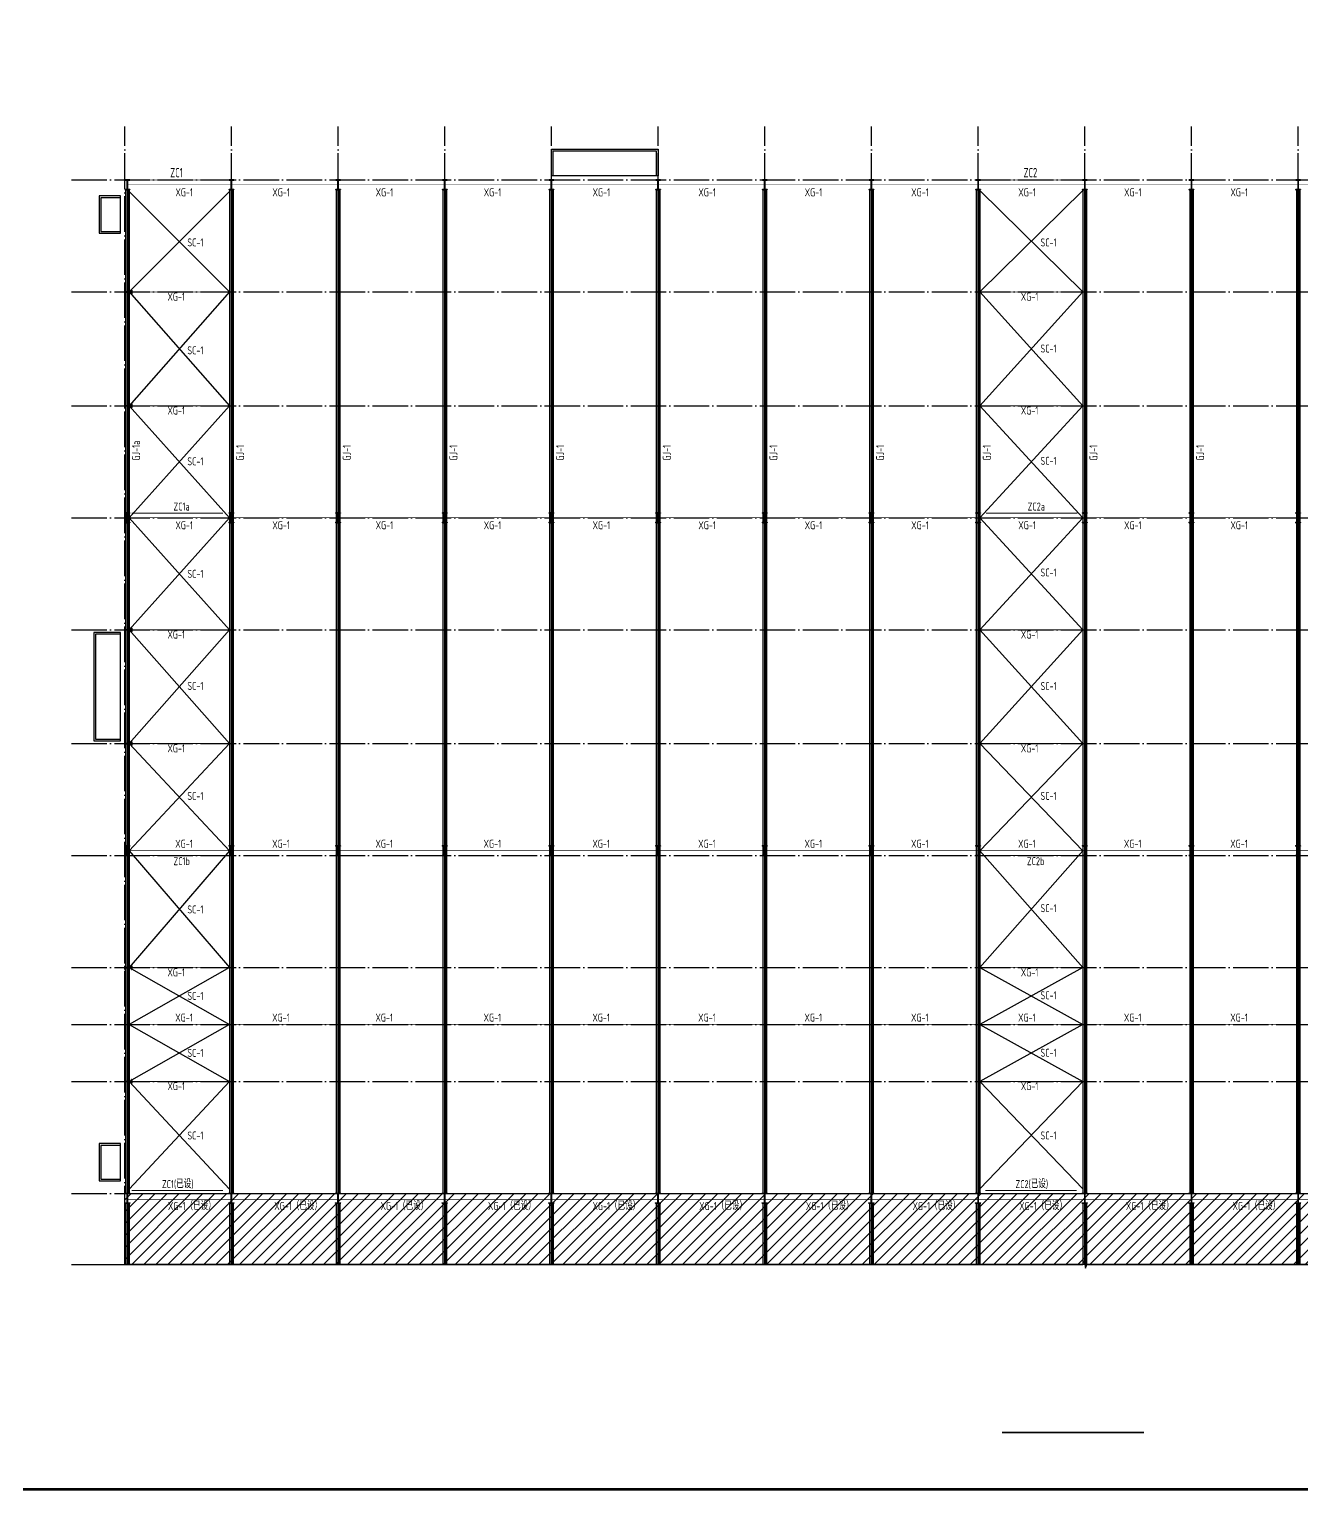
# Model space of a CAD drawing. Extents: x 2303022 to 2899168, y 17226141 to 18257813.
# Drawn here: x 2385944 to 2457521, y 17676718 to 17758917 of the extents above; entities that cross this region are included whole.
import ezdxf

# ---------------------------------------------------------------- set-up
doc = ezdxf.new("R2010")
doc.units = 0
doc.header["$LTSCALE"] = 1000
doc.header["$MEASUREMENT"] = 0
doc.linetypes.add('DOTE', pattern=[2.42, 2, -0.2, 0.02, -0.2])
for name, color, linetype in [('0 -  屋顶线', 150, 'Continuous'), ('3T_WOOD', 21, 'Continuous'), ('DIM_LEAD', 145, 'Continuous'), ('DIM_SYMB', 165, 'Continuous'), ('DOTE', 1, 'DOTE'), ('PUB_TEXT', 7, 'Continuous'), ('TK', 4, 'Continuous')]:
    doc.layers.add(name, color=color, linetype=linetype)
doc.layers.add('Pkpm_柱子', color=3, linetype='Continuous', lineweight=35)
doc.styles.add('TSSD_Dimension', font='Tssdeng.shx', dxfattribs={"width": 0.7, "bigfont": 'hztxt.shx'})

# ---------------------------------------------------------------- blocks, each defined once
blk = doc.blocks.new('3QW423213321321')
at = {"color": 35, "linetype": 'ByBlock', "ltscale": 3}
for p, q in [((2391365, 17749890), (2391365, 17693440)), ((2391445, 17749890), (2391445, 17693440)), ((2391485, 17749890), (2391485, 17693440)), ((2391565, 17749890), (2391565, 17693440)), ((2391365, 17692890), (2391365, 17689440)), ((2391445, 17692890), (2391445, 17689440)), ((2391485, 17692890), (2391485, 17689440)), ((2391565, 17692890), (2391565, 17689440))]:
    blk.add_line(p, q, dxfattribs=at)
blk = doc.blocks.new('2Q31A321321')
at = {"layer": 'PUB_TEXT', "style": 'TSSD_Dimension', "width": 0.7}
for p in [(2394167, 17749521), (2399619, 17749521), (2405429, 17749521), (2411509, 17749521), (2417632, 17749521), (2423581, 17749521), (2429563, 17749521), (2435554, 17749521), (2441576, 17749521), (2447526, 17749521), (2453509, 17749521), (2459541, 17749521), (2465602, 17749521), (2471353, 17749521), (2477682, 17749521), (2483700, 17749521), (2489256, 17749521), (2495671, 17749521)]:
    blk.add_text('XG-1', height=450, dxfattribs=at).set_placement(p)
blk = doc.blocks.new('GeYuanFrame_73468082', base_point=(20.09, 4.53))
at = {"layer": 'TK', "const_width": 1}
blk.add_lwpolyline([(45.09, 588.53), (1061.09, 588.53), (1061.09, 14.53), (45.09, 14.53)], close=True, dxfattribs=at)

msp = doc.modelspace()

# ---------------------------------------------------------------- hatches: boundary and pattern name
h = msp.add_hatch()
h.set_pattern_fill('ANSI31', color=250, scale=300, style=0)
h.set_pattern_definition([(45, (310522.7, -1193363.1), (-336.759605, 336.759605), [])])
h.paths.add_polyline_path([(2499314.6, 17693440.1), (2391314.6, 17693440.1), (2391314.6, 17689440.1), (2445201.1, 17689440.1), (2445277.6, 17689650.1), (2445351.6, 17689230.1), (2445426.1, 17689440.1), (2499314.6, 17689440.1)])
h.paths.add_polyline_path([(2444107.4, 17691018.1), (2444863.5, 17691018.1), (2444863.5, 17692265.6), (2444107.4, 17692265.6)], flags=24)
h.paths.add_polyline_path([(2442734.1, 17690994.4), (2444535.6, 17690994.4), (2444535.6, 17692315.9), (2442734.1, 17692315.9)], flags=24)
h.paths.add_polyline_path([(2441725.7, 17691018.1), (2443162.2, 17691018.1), (2443162.2, 17692265.6), (2441725.7, 17692265.6)], flags=24)
h.paths.add_polyline_path([(2440347.6, 17690978.2), (2442158.6, 17690978.2), (2442158.6, 17692328.2), (2440347.6, 17692328.2)], flags=24)
at = {"layer": 'Pkpm_柱子'}
for points in [[(2391594.6, 17749890.1), (2391594.6, 17749902.1), (2391469.6, 17749902.1), (2391469.6, 17750428.1), (2391594.6, 17750428.1), (2391594.6, 17750440.1), (2391334.6, 17750440.1), (2391334.6, 17750428.1), (2391459.6, 17750428.1), (2391459.6, 17749902.1), (2391334.6, 17749902.1), (2391334.6, 17749890.1)], [(2397444.6, 17749890.1), (2397444.6, 17749902.1), (2397319.6, 17749902.1), (2397319.6, 17750428.1), (2397444.6, 17750428.1), (2397444.6, 17750440.1), (2397184.6, 17750440.1), (2397184.6, 17750428.1), (2397309.6, 17750428.1), (2397309.6, 17749902.1), (2397184.6, 17749902.1), (2397184.6, 17749890.1)], [(2403444.6, 17749890.1), (2403444.6, 17749902.1), (2403319.6, 17749902.1), (2403319.6, 17750428.1), (2403444.6, 17750428.1), (2403444.6, 17750440.1), (2403184.6, 17750440.1), (2403184.6, 17750428.1), (2403309.6, 17750428.1), (2403309.6, 17749902.1), (2403184.6, 17749902.1), (2403184.6, 17749890.1)], [(2409444.6, 17749890.1), (2409444.6, 17749902.1), (2409319.6, 17749902.1), (2409319.6, 17750428.1), (2409444.6, 17750428.1), (2409444.6, 17750440.1), (2409184.6, 17750440.1), (2409184.6, 17750428.1), (2409309.6, 17750428.1), (2409309.6, 17749902.1), (2409184.6, 17749902.1), (2409184.6, 17749890.1)], [(2415444.6, 17749890.1), (2415444.6, 17749902.1), (2415319.6, 17749902.1), (2415319.6, 17750428.1), (2415444.6, 17750428.1), (2415444.6, 17750440.1), (2415184.6, 17750440.1), (2415184.6, 17750428.1), (2415309.6, 17750428.1), (2415309.6, 17749902.1), (2415184.6, 17749902.1), (2415184.6, 17749890.1)], [(2421444.6, 17749890.1), (2421444.6, 17749902.1), (2421319.6, 17749902.1), (2421319.6, 17750428.1), (2421444.6, 17750428.1), (2421444.6, 17750440.1), (2421184.6, 17750440.1), (2421184.6, 17750428.1), (2421309.6, 17750428.1), (2421309.6, 17749902.1), (2421184.6, 17749902.1), (2421184.6, 17749890.1)], [(2427444.6, 17749890.1), (2427444.6, 17749902.1), (2427319.6, 17749902.1), (2427319.6, 17750428.1), (2427444.6, 17750428.1), (2427444.6, 17750440.1), (2427184.6, 17750440.1), (2427184.6, 17750428.1), (2427309.6, 17750428.1), (2427309.6, 17749902.1), (2427184.6, 17749902.1), (2427184.6, 17749890.1)], [(2433444.6, 17749890.1), (2433444.6, 17749902.1), (2433319.6, 17749902.1), (2433319.6, 17750428.1), (2433444.6, 17750428.1), (2433444.6, 17750440.1), (2433184.6, 17750440.1), (2433184.6, 17750428.1), (2433309.6, 17750428.1), (2433309.6, 17749902.1), (2433184.6, 17749902.1), (2433184.6, 17749890.1)], [(2439444.6, 17749890.1), (2439444.6, 17749902.1), (2439319.6, 17749902.1), (2439319.6, 17750428.1), (2439444.6, 17750428.1), (2439444.6, 17750440.1), (2439184.6, 17750440.1), (2439184.6, 17750428.1), (2439309.6, 17750428.1), (2439309.6, 17749902.1), (2439184.6, 17749902.1), (2439184.6, 17749890.1)], [(2445444.6, 17749890.1), (2445444.6, 17749902.1), (2445319.6, 17749902.1), (2445319.6, 17750428.1), (2445444.6, 17750428.1), (2445444.6, 17750440.1), (2445184.6, 17750440.1), (2445184.6, 17750428.1), (2445309.6, 17750428.1), (2445309.6, 17749902.1), (2445184.6, 17749902.1), (2445184.6, 17749890.1)], [(2451444.6, 17749890.1), (2451444.6, 17749902.1), (2451319.6, 17749902.1), (2451319.6, 17750428.1), (2451444.6, 17750428.1), (2451444.6, 17750440.1), (2451184.6, 17750440.1), (2451184.6, 17750428.1), (2451309.6, 17750428.1), (2451309.6, 17749902.1), (2451184.6, 17749902.1), (2451184.6, 17749890.1)], [(2457444.6, 17749890.1), (2457444.6, 17749902.1), (2457319.6, 17749902.1), (2457319.6, 17750428.1), (2457444.6, 17750428.1), (2457444.6, 17750440.1), (2457184.6, 17750440.1), (2457184.6, 17750428.1), (2457309.6, 17750428.1), (2457309.6, 17749902.1), (2457184.6, 17749902.1), (2457184.6, 17749890.1)], [(2391314.6, 17744240.1), (2391326.6, 17744240.1), (2391326.6, 17744145.1), (2391702.6, 17744145.1), (2391702.6, 17744240.1), (2391714.6, 17744240.1), (2391714.6, 17744040.1), (2391702.6, 17744040.1), (2391702.6, 17744135.1), (2391326.6, 17744135.1), (2391326.6, 17744040.1), (2391314.6, 17744040.1)], [(2391314.6, 17737840.1), (2391326.6, 17737840.1), (2391326.6, 17737745.1), (2391702.6, 17737745.1), (2391702.6, 17737840.1), (2391714.6, 17737840.1), (2391714.6, 17737640.1), (2391702.6, 17737640.1), (2391702.6, 17737735.1), (2391326.6, 17737735.1), (2391326.6, 17737640.1), (2391314.6, 17737640.1)], [(2391594.6, 17731165.1), (2391594.6, 17731177.1), (2391469.6, 17731177.1), (2391469.6, 17731703.1), (2391594.6, 17731703.1), (2391594.6, 17731715.1), (2391334.6, 17731715.1), (2391334.6, 17731703.1), (2391459.6, 17731703.1), (2391459.6, 17731177.1), (2391334.6, 17731177.1), (2391334.6, 17731165.1)], [(2397444.6, 17731165.1), (2397444.6, 17731177.1), (2397319.6, 17731177.1), (2397319.6, 17731703.1), (2397444.6, 17731703.1), (2397444.6, 17731715.1), (2397184.6, 17731715.1), (2397184.6, 17731703.1), (2397309.6, 17731703.1), (2397309.6, 17731177.1), (2397184.6, 17731177.1), (2397184.6, 17731165.1)], [(2403444.6, 17731165.1), (2403444.6, 17731177.1), (2403319.6, 17731177.1), (2403319.6, 17731703.1), (2403444.6, 17731703.1), (2403444.6, 17731715.1), (2403184.6, 17731715.1), (2403184.6, 17731703.1), (2403309.6, 17731703.1), (2403309.6, 17731177.1), (2403184.6, 17731177.1), (2403184.6, 17731165.1)], [(2409444.6, 17731165.1), (2409444.6, 17731177.1), (2409319.6, 17731177.1), (2409319.6, 17731703.1), (2409444.6, 17731703.1), (2409444.6, 17731715.1), (2409184.6, 17731715.1), (2409184.6, 17731703.1), (2409309.6, 17731703.1), (2409309.6, 17731177.1), (2409184.6, 17731177.1), (2409184.6, 17731165.1)], [(2415444.6, 17731165.1), (2415444.6, 17731177.1), (2415319.6, 17731177.1), (2415319.6, 17731703.1), (2415444.6, 17731703.1), (2415444.6, 17731715.1), (2415184.6, 17731715.1), (2415184.6, 17731703.1), (2415309.6, 17731703.1), (2415309.6, 17731177.1), (2415184.6, 17731177.1), (2415184.6, 17731165.1)], [(2421444.6, 17731165.1), (2421444.6, 17731177.1), (2421319.6, 17731177.1), (2421319.6, 17731703.1), (2421444.6, 17731703.1), (2421444.6, 17731715.1), (2421184.6, 17731715.1), (2421184.6, 17731703.1), (2421309.6, 17731703.1), (2421309.6, 17731177.1), (2421184.6, 17731177.1), (2421184.6, 17731165.1)], [(2427444.6, 17731165.1), (2427444.6, 17731177.1), (2427319.6, 17731177.1), (2427319.6, 17731703.1), (2427444.6, 17731703.1), (2427444.6, 17731715.1), (2427184.6, 17731715.1), (2427184.6, 17731703.1), (2427309.6, 17731703.1), (2427309.6, 17731177.1), (2427184.6, 17731177.1), (2427184.6, 17731165.1)], [(2433444.6, 17731165.1), (2433444.6, 17731177.1), (2433319.6, 17731177.1), (2433319.6, 17731703.1), (2433444.6, 17731703.1), (2433444.6, 17731715.1), (2433184.6, 17731715.1), (2433184.6, 17731703.1), (2433309.6, 17731703.1), (2433309.6, 17731177.1), (2433184.6, 17731177.1), (2433184.6, 17731165.1)], [(2439444.6, 17731165.1), (2439444.6, 17731177.1), (2439319.6, 17731177.1), (2439319.6, 17731703.1), (2439444.6, 17731703.1), (2439444.6, 17731715.1), (2439184.6, 17731715.1), (2439184.6, 17731703.1), (2439309.6, 17731703.1), (2439309.6, 17731177.1), (2439184.6, 17731177.1), (2439184.6, 17731165.1)], [(2445444.6, 17731165.1), (2445444.6, 17731177.1), (2445319.6, 17731177.1), (2445319.6, 17731703.1), (2445444.6, 17731703.1), (2445444.6, 17731715.1), (2445184.6, 17731715.1), (2445184.6, 17731703.1), (2445309.6, 17731703.1), (2445309.6, 17731177.1), (2445184.6, 17731177.1), (2445184.6, 17731165.1)], [(2451444.6, 17731165.1), (2451444.6, 17731177.1), (2451319.6, 17731177.1), (2451319.6, 17731703.1), (2451444.6, 17731703.1), (2451444.6, 17731715.1), (2451184.6, 17731715.1), (2451184.6, 17731703.1), (2451309.6, 17731703.1), (2451309.6, 17731177.1), (2451184.6, 17731177.1), (2451184.6, 17731165.1)], [(2457444.6, 17731165.1), (2457444.6, 17731177.1), (2457319.6, 17731177.1), (2457319.6, 17731703.1), (2457444.6, 17731703.1), (2457444.6, 17731715.1), (2457184.6, 17731715.1), (2457184.6, 17731703.1), (2457309.6, 17731703.1), (2457309.6, 17731177.1), (2457184.6, 17731177.1), (2457184.6, 17731165.1)], [(2391314.6, 17725240.1), (2391326.6, 17725240.1), (2391326.6, 17725145.1), (2391702.6, 17725145.1), (2391702.6, 17725240.1), (2391714.6, 17725240.1), (2391714.6, 17725040.1), (2391702.6, 17725040.1), (2391702.6, 17725135.1), (2391326.6, 17725135.1), (2391326.6, 17725040.1), (2391314.6, 17725040.1)], [(2391314.6, 17718840.1), (2391326.6, 17718840.1), (2391326.6, 17718745.1), (2391702.6, 17718745.1), (2391702.6, 17718840.1), (2391714.6, 17718840.1), (2391714.6, 17718640.1), (2391702.6, 17718640.1), (2391702.6, 17718735.1), (2391326.6, 17718735.1), (2391326.6, 17718640.1), (2391314.6, 17718640.1)], [(2391594.6, 17712440.1), (2391594.6, 17712452.1), (2391469.6, 17712452.1), (2391469.6, 17712978.1), (2391594.6, 17712978.1), (2391594.6, 17712990.1), (2391334.6, 17712990.1), (2391334.6, 17712978.1), (2391459.6, 17712978.1), (2391459.6, 17712452.1), (2391334.6, 17712452.1), (2391334.6, 17712440.1)], [(2397444.6, 17712440.1), (2397444.6, 17712452.1), (2397319.6, 17712452.1), (2397319.6, 17712978.1), (2397444.6, 17712978.1), (2397444.6, 17712990.1), (2397184.6, 17712990.1), (2397184.6, 17712978.1), (2397309.6, 17712978.1), (2397309.6, 17712452.1), (2397184.6, 17712452.1), (2397184.6, 17712440.1)], [(2403444.6, 17712440.1), (2403444.6, 17712452.1), (2403319.6, 17712452.1), (2403319.6, 17712978.1), (2403444.6, 17712978.1), (2403444.6, 17712990.1), (2403184.6, 17712990.1), (2403184.6, 17712978.1), (2403309.6, 17712978.1), (2403309.6, 17712452.1), (2403184.6, 17712452.1), (2403184.6, 17712440.1)], [(2409444.6, 17712440.1), (2409444.6, 17712452.1), (2409319.6, 17712452.1), (2409319.6, 17712978.1), (2409444.6, 17712978.1), (2409444.6, 17712990.1), (2409184.6, 17712990.1), (2409184.6, 17712978.1), (2409309.6, 17712978.1), (2409309.6, 17712452.1), (2409184.6, 17712452.1), (2409184.6, 17712440.1)], [(2415444.6, 17712440.1), (2415444.6, 17712452.1), (2415319.6, 17712452.1), (2415319.6, 17712978.1), (2415444.6, 17712978.1), (2415444.6, 17712990.1), (2415184.6, 17712990.1), (2415184.6, 17712978.1), (2415309.6, 17712978.1), (2415309.6, 17712452.1), (2415184.6, 17712452.1), (2415184.6, 17712440.1)], [(2421444.6, 17712440.1), (2421444.6, 17712452.1), (2421319.6, 17712452.1), (2421319.6, 17712978.1), (2421444.6, 17712978.1), (2421444.6, 17712990.1), (2421184.6, 17712990.1), (2421184.6, 17712978.1), (2421309.6, 17712978.1), (2421309.6, 17712452.1), (2421184.6, 17712452.1), (2421184.6, 17712440.1)], [(2427444.6, 17712440.1), (2427444.6, 17712452.1), (2427319.6, 17712452.1), (2427319.6, 17712978.1), (2427444.6, 17712978.1), (2427444.6, 17712990.1), (2427184.6, 17712990.1), (2427184.6, 17712978.1), (2427309.6, 17712978.1), (2427309.6, 17712452.1), (2427184.6, 17712452.1), (2427184.6, 17712440.1)], [(2433444.6, 17712440.1), (2433444.6, 17712452.1), (2433319.6, 17712452.1), (2433319.6, 17712978.1), (2433444.6, 17712978.1), (2433444.6, 17712990.1), (2433184.6, 17712990.1), (2433184.6, 17712978.1), (2433309.6, 17712978.1), (2433309.6, 17712452.1), (2433184.6, 17712452.1), (2433184.6, 17712440.1)], [(2439444.6, 17712440.1), (2439444.6, 17712452.1), (2439319.6, 17712452.1), (2439319.6, 17712978.1), (2439444.6, 17712978.1), (2439444.6, 17712990.1), (2439184.6, 17712990.1), (2439184.6, 17712978.1), (2439309.6, 17712978.1), (2439309.6, 17712452.1), (2439184.6, 17712452.1), (2439184.6, 17712440.1)], [(2445444.6, 17712440.1), (2445444.6, 17712452.1), (2445319.6, 17712452.1), (2445319.6, 17712978.1), (2445444.6, 17712978.1), (2445444.6, 17712990.1), (2445184.6, 17712990.1), (2445184.6, 17712978.1), (2445309.6, 17712978.1), (2445309.6, 17712452.1), (2445184.6, 17712452.1), (2445184.6, 17712440.1)], [(2451444.6, 17712440.1), (2451444.6, 17712452.1), (2451319.6, 17712452.1), (2451319.6, 17712978.1), (2451444.6, 17712978.1), (2451444.6, 17712990.1), (2451184.6, 17712990.1), (2451184.6, 17712978.1), (2451309.6, 17712978.1), (2451309.6, 17712452.1), (2451184.6, 17712452.1), (2451184.6, 17712440.1)], [(2457444.6, 17712440.1), (2457444.6, 17712452.1), (2457319.6, 17712452.1), (2457319.6, 17712978.1), (2457444.6, 17712978.1), (2457444.6, 17712990.1), (2457184.6, 17712990.1), (2457184.6, 17712978.1), (2457309.6, 17712978.1), (2457309.6, 17712452.1), (2457184.6, 17712452.1), (2457184.6, 17712440.1)], [(2391314.6, 17706240.1), (2391326.6, 17706240.1), (2391326.6, 17706145.1), (2391702.6, 17706145.1), (2391702.6, 17706240.1), (2391714.6, 17706240.1), (2391714.6, 17706040.1), (2391702.6, 17706040.1), (2391702.6, 17706135.1), (2391326.6, 17706135.1), (2391326.6, 17706040.1), (2391314.6, 17706040.1)], [(2391314.6, 17699840.1), (2391326.6, 17699840.1), (2391326.6, 17699745.1), (2391702.6, 17699745.1), (2391702.6, 17699840.1), (2391714.6, 17699840.1), (2391714.6, 17699640.1), (2391702.6, 17699640.1), (2391702.6, 17699735.1), (2391326.6, 17699735.1), (2391326.6, 17699640.1), (2391314.6, 17699640.1)], [(2391614.6, 17692890.1), (2391614.6, 17692902.1), (2391469.6, 17692902.1), (2391469.6, 17693428.1), (2391614.6, 17693428.1), (2391614.6, 17693440.1), (2391314.6, 17693440.1), (2391314.6, 17693428.1), (2391459.6, 17693428.1), (2391459.6, 17692902.1), (2391314.6, 17692902.1), (2391314.6, 17692890.1)], [(2397464.6, 17692890.1), (2397464.6, 17692902.1), (2397319.6, 17692902.1), (2397319.6, 17693428.1), (2397464.6, 17693428.1), (2397464.6, 17693440.1), (2397164.6, 17693440.1), (2397164.6, 17693428.1), (2397309.6, 17693428.1), (2397309.6, 17692902.1), (2397164.6, 17692902.1), (2397164.6, 17692890.1)], [(2403464.6, 17692890.1), (2403464.6, 17692902.1), (2403319.6, 17692902.1), (2403319.6, 17693428.1), (2403464.6, 17693428.1), (2403464.6, 17693440.1), (2403164.6, 17693440.1), (2403164.6, 17693428.1), (2403309.6, 17693428.1), (2403309.6, 17692902.1), (2403164.6, 17692902.1), (2403164.6, 17692890.1)], [(2409464.6, 17692890.1), (2409464.6, 17692902.1), (2409319.6, 17692902.1), (2409319.6, 17693428.1), (2409464.6, 17693428.1), (2409464.6, 17693440.1), (2409164.6, 17693440.1), (2409164.6, 17693428.1), (2409309.6, 17693428.1), (2409309.6, 17692902.1), (2409164.6, 17692902.1), (2409164.6, 17692890.1)], [(2415464.6, 17692890.1), (2415464.6, 17692902.1), (2415319.6, 17692902.1), (2415319.6, 17693428.1), (2415464.6, 17693428.1), (2415464.6, 17693440.1), (2415164.6, 17693440.1), (2415164.6, 17693428.1), (2415309.6, 17693428.1), (2415309.6, 17692902.1), (2415164.6, 17692902.1), (2415164.6, 17692890.1)], [(2421464.6, 17692890.1), (2421464.6, 17692902.1), (2421319.6, 17692902.1), (2421319.6, 17693428.1), (2421464.6, 17693428.1), (2421464.6, 17693440.1), (2421164.6, 17693440.1), (2421164.6, 17693428.1), (2421309.6, 17693428.1), (2421309.6, 17692902.1), (2421164.6, 17692902.1), (2421164.6, 17692890.1)], [(2427464.6, 17692890.1), (2427464.6, 17692902.1), (2427319.6, 17692902.1), (2427319.6, 17693428.1), (2427464.6, 17693428.1), (2427464.6, 17693440.1), (2427164.6, 17693440.1), (2427164.6, 17693428.1), (2427309.6, 17693428.1), (2427309.6, 17692902.1), (2427164.6, 17692902.1), (2427164.6, 17692890.1)], [(2433464.6, 17692890.1), (2433464.6, 17692902.1), (2433319.6, 17692902.1), (2433319.6, 17693428.1), (2433464.6, 17693428.1), (2433464.6, 17693440.1), (2433164.6, 17693440.1), (2433164.6, 17693428.1), (2433309.6, 17693428.1), (2433309.6, 17692902.1), (2433164.6, 17692902.1), (2433164.6, 17692890.1)], [(2439464.6, 17692890.1), (2439464.6, 17692902.1), (2439319.6, 17692902.1), (2439319.6, 17693428.1), (2439464.6, 17693428.1), (2439464.6, 17693440.1), (2439164.6, 17693440.1), (2439164.6, 17693428.1), (2439309.6, 17693428.1), (2439309.6, 17692902.1), (2439164.6, 17692902.1), (2439164.6, 17692890.1)], [(2445464.6, 17692890.1), (2445464.6, 17692902.1), (2445319.6, 17692902.1), (2445319.6, 17693428.1), (2445464.6, 17693428.1), (2445464.6, 17693440.1), (2445164.6, 17693440.1), (2445164.6, 17693428.1), (2445309.6, 17693428.1), (2445309.6, 17692902.1), (2445164.6, 17692902.1), (2445164.6, 17692890.1)], [(2451464.6, 17692890.1), (2451464.6, 17692902.1), (2451319.6, 17692902.1), (2451319.6, 17693428.1), (2451464.6, 17693428.1), (2451464.6, 17693440.1), (2451164.6, 17693440.1), (2451164.6, 17693428.1), (2451309.6, 17693428.1), (2451309.6, 17692902.1), (2451164.6, 17692902.1), (2451164.6, 17692890.1)], [(2457464.6, 17692890.1), (2457464.6, 17692902.1), (2457319.6, 17692902.1), (2457319.6, 17693428.1), (2457464.6, 17693428.1), (2457464.6, 17693440.1), (2457164.6, 17693440.1), (2457164.6, 17693428.1), (2457309.6, 17693428.1), (2457309.6, 17692902.1), (2457164.6, 17692902.1), (2457164.6, 17692890.1)]]:
    msp.add_hatch(color=256, dxfattribs=at).paths.add_polyline_path(points)

# ---------------------------------------------------------------- linework, layer by layer
at = {"color": 4}
for points, const_width in [([(2391469.6, 17750165.1), (2499159.6, 17750165.1)], 35), ([(2397214.6, 17744140.1), (2391564.6, 17744140.1)], 50), ([(2445214.6, 17744140.1), (2439414.6, 17744140.1)], 50), ([(2397214.6, 17737740.1), (2391564.6, 17737740.1)], 50), ([(2445214.6, 17737740.1), (2439414.6, 17737740.1)], 50), ([(2391469.6, 17731440.1), (2499159.6, 17731440.1)], 35), ([(2397214.6, 17725140.1), (2391564.6, 17725140.1)], 50), ([(2445214.6, 17725140.1), (2439414.6, 17725140.1)], 50), ([(2397214.6, 17718740.1), (2391564.6, 17718740.1)], 50), ([(2445214.6, 17718740.1), (2439414.6, 17718740.1)], 50), ([(2391459.6, 17712715.1), (2499149.6, 17712715.1)], 35), ([(2397214.6, 17706140.1), (2391564.6, 17706140.1)], 50), ([(2445214.6, 17706140.1), (2439414.6, 17706140.1)], 50), ([(2391459.6, 17702940.1), (2499149.6, 17702940.1)], 35), ([(2397214.6, 17699740.1), (2391564.6, 17699740.1)], 50), ([(2445214.6, 17699740.1), (2439414.6, 17699740.1)], 50), ([(2391459.6, 17693095.2), (2499149.6, 17693095.2)], 35)]:
    msp.add_lwpolyline(points, dxfattribs=dict(at, const_width=const_width))
at = {"layer": '0 -  屋顶线'}
for points in [[(2415314.6, 17752180.1), (2421314.6, 17752180.1), (2421314.6, 17750680.1), (2415314.6, 17750680.1)], [(2415414.6, 17752080.1), (2421214.6, 17752080.1), (2421214.6, 17750680.1), (2415414.6, 17750680.1)], [(2389874.6, 17749540.1), (2389874.6, 17747440.1), (2391074.6, 17747440.1), (2391074.6, 17749540.1)], [(2389974.6, 17749440.1), (2389974.6, 17747540.1), (2391074.6, 17747540.1), (2391074.6, 17749440.1)], [(2389574.6, 17724990.1), (2389574.6, 17718890.1), (2391074.6, 17718890.1), (2391074.6, 17724990.1)], [(2389674.6, 17724890.1), (2389674.6, 17718990.1), (2391074.6, 17718990.1), (2391074.6, 17724890.1)], [(2389874.6, 17696240.1), (2389874.6, 17694140.1), (2391074.6, 17694140.1), (2391074.6, 17696240.1)], [(2389974.6, 17696140.1), (2389974.6, 17694240.1), (2391074.6, 17694240.1), (2391074.6, 17696140.1)]]:
    msp.add_lwpolyline(points, close=True, dxfattribs=at)
at = {"layer": '3T_WOOD', "color": 6}
for points in [[(2391564.6, 17749784.3), (2397214.6, 17744140.1), (2391564.6, 17737735.1), (2397214.6, 17731440.1), (2391564.6, 17725135.1), (2397214.6, 17718740.1), (2391564.6, 17712715.1), (2397214.6, 17706140.1), (2391564.6, 17702940.1), (2397214.6, 17699740.1), (2391564.6, 17693671.5)], [(2397214.6, 17749784.3), (2391564.6, 17744140.1), (2397214.6, 17737735.1), (2391564.6, 17731440.1), (2397214.6, 17725135.1), (2391564.6, 17718740.1), (2397214.6, 17712715.1), (2391564.6, 17706140.1), (2397214.6, 17702940.1), (2391564.6, 17699740.1), (2397214.6, 17693671.5)], [(2439414.6, 17749838.4), (2445214.6, 17744140.1), (2439414.6, 17737740.1), (2445214.6, 17731440.1), (2439414.6, 17725140.1), (2445214.6, 17718740.1), (2439414.6, 17712715.1), (2445214.6, 17706140.1), (2439414.6, 17702940.1), (2445214.6, 17699740.1), (2439414.6, 17693698.4)], [(2445214.6, 17749838.4), (2439414.6, 17744140.1), (2445214.6, 17737740.1), (2439414.6, 17731440.1), (2445214.6, 17725140.1), (2439414.6, 17718740.1), (2445214.6, 17712715.1), (2439414.6, 17706140.1), (2445214.6, 17702940.1), (2439414.6, 17699740.1), (2445214.6, 17693698.4)]]:
    msp.add_lwpolyline(points, dxfattribs=at)
at = {"layer": 'DIM_LEAD', "color": 3, "const_width": 50}
for points in [[(2396851.5, 17750440.1), (2391707.7, 17750440.1)], [(2444851.5, 17750440.1), (2439707.7, 17750440.1)], [(2396851.5, 17731697.5), (2391707.7, 17731697.5)], [(2444895.7, 17731697.5), (2439752, 17731697.5)], [(2396851.5, 17712440.1), (2391707.7, 17712440.1)], [(2444855.9, 17712440.1), (2439712.1, 17712440.1)], [(2396851.5, 17693609.3), (2391707.7, 17693609.3)], [(2444860.3, 17693609.3), (2439716.5, 17693609.3)]]:
    msp.add_lwpolyline(points, dxfattribs=at)
at = {"layer": 'DIM_SYMB', "color": 150}
msp.add_lwpolyline([(2391314.6, 17693434.1), (2499554.6, 17693434.1), (2499554.6, 17689440.1), (2391314.6, 17689440.1)], close=True, dxfattribs=at)
msp.add_lwpolyline([(2388314.6, 17689440.1), (2445201.1, 17689440.1), (2445277.6, 17689650.1), (2445351.6, 17689230.1), (2445426.1, 17689440.1), (2502314.6, 17689440.1)], dxfattribs=at)
at = {"layer": 'DIM_SYMB', "const_width": 105}
msp.add_lwpolyline([(2440650.1, 17679992.8), (2448648.7, 17679992.8)], dxfattribs=at)
at = {"layer": 'DOTE'}
for p, q in [((2391314.6, 17689440.1), (2391314.6, 17753440.1)), ((2397314.6, 17689440.1), (2397314.6, 17753440.1)), ((2403314.6, 17689440.1), (2403314.6, 17753440.1)), ((2409314.6, 17689440.1), (2409314.6, 17753440.1)), ((2415314.6, 17689440.1), (2415314.6, 17753440.1)), ((2421314.6, 17689440.1), (2421314.6, 17753440.1)), ((2427314.6, 17689440.1), (2427314.6, 17753440.1)), ((2433314.6, 17689440.1), (2433314.6, 17753440.1)), ((2439314.6, 17689440.1), (2439314.6, 17753440.1)), ((2445314.6, 17689440.1), (2445314.6, 17753440.1)), ((2451314.6, 17689440.1), (2451314.6, 17753440.1)), ((2457314.6, 17689440.1), (2457314.6, 17753440.1)), ((2388314.6, 17750440.1), (2502314.6, 17750440.1)), ((2388314.6, 17744140.1), (2502314.6, 17744140.1)), ((2388314.6, 17737740.1), (2502314.6, 17737740.1)), ((2388314.6, 17731440.1), (2502314.6, 17731440.1)), ((2388314.6, 17725140.1), (2502314.6, 17725140.1)), ((2388314.6, 17718740.1), (2502314.6, 17718740.1)), ((2388314.6, 17712440.1), (2502314.6, 17712440.1)), ((2388314.6, 17706140.1), (2502314.6, 17706140.1)), ((2388314.6, 17702940.1), (2502314.6, 17702940.1)), ((2388314.6, 17699740.1), (2502314.6, 17699740.1)), ((2388314.6, 17693440.1), (2502314.6, 17693440.1))]:
    msp.add_line(p, q, dxfattribs=at)
at = {"layer": 'Pkpm_柱子'}
for points in [[(2391594.6, 17749890.1), (2391594.6, 17749902.1), (2391469.6, 17749902.1), (2391469.6, 17750428.1), (2391594.6, 17750428.1), (2391594.6, 17750440.1), (2391334.6, 17750440.1), (2391334.6, 17750428.1), (2391459.6, 17750428.1), (2391459.6, 17749902.1), (2391334.6, 17749902.1), (2391334.6, 17749890.1)], [(2397444.6, 17749890.1), (2397444.6, 17749902.1), (2397319.6, 17749902.1), (2397319.6, 17750428.1), (2397444.6, 17750428.1), (2397444.6, 17750440.1), (2397184.6, 17750440.1), (2397184.6, 17750428.1), (2397309.6, 17750428.1), (2397309.6, 17749902.1), (2397184.6, 17749902.1), (2397184.6, 17749890.1)], [(2403444.6, 17749890.1), (2403444.6, 17749902.1), (2403319.6, 17749902.1), (2403319.6, 17750428.1), (2403444.6, 17750428.1), (2403444.6, 17750440.1), (2403184.6, 17750440.1), (2403184.6, 17750428.1), (2403309.6, 17750428.1), (2403309.6, 17749902.1), (2403184.6, 17749902.1), (2403184.6, 17749890.1)], [(2409444.6, 17749890.1), (2409444.6, 17749902.1), (2409319.6, 17749902.1), (2409319.6, 17750428.1), (2409444.6, 17750428.1), (2409444.6, 17750440.1), (2409184.6, 17750440.1), (2409184.6, 17750428.1), (2409309.6, 17750428.1), (2409309.6, 17749902.1), (2409184.6, 17749902.1), (2409184.6, 17749890.1)], [(2415444.6, 17749890.1), (2415444.6, 17749902.1), (2415319.6, 17749902.1), (2415319.6, 17750428.1), (2415444.6, 17750428.1), (2415444.6, 17750440.1), (2415184.6, 17750440.1), (2415184.6, 17750428.1), (2415309.6, 17750428.1), (2415309.6, 17749902.1), (2415184.6, 17749902.1), (2415184.6, 17749890.1)], [(2421444.6, 17749890.1), (2421444.6, 17749902.1), (2421319.6, 17749902.1), (2421319.6, 17750428.1), (2421444.6, 17750428.1), (2421444.6, 17750440.1), (2421184.6, 17750440.1), (2421184.6, 17750428.1), (2421309.6, 17750428.1), (2421309.6, 17749902.1), (2421184.6, 17749902.1), (2421184.6, 17749890.1)], [(2427444.6, 17749890.1), (2427444.6, 17749902.1), (2427319.6, 17749902.1), (2427319.6, 17750428.1), (2427444.6, 17750428.1), (2427444.6, 17750440.1), (2427184.6, 17750440.1), (2427184.6, 17750428.1), (2427309.6, 17750428.1), (2427309.6, 17749902.1), (2427184.6, 17749902.1), (2427184.6, 17749890.1)], [(2433444.6, 17749890.1), (2433444.6, 17749902.1), (2433319.6, 17749902.1), (2433319.6, 17750428.1), (2433444.6, 17750428.1), (2433444.6, 17750440.1), (2433184.6, 17750440.1), (2433184.6, 17750428.1), (2433309.6, 17750428.1), (2433309.6, 17749902.1), (2433184.6, 17749902.1), (2433184.6, 17749890.1)], [(2439444.6, 17749890.1), (2439444.6, 17749902.1), (2439319.6, 17749902.1), (2439319.6, 17750428.1), (2439444.6, 17750428.1), (2439444.6, 17750440.1), (2439184.6, 17750440.1), (2439184.6, 17750428.1), (2439309.6, 17750428.1), (2439309.6, 17749902.1), (2439184.6, 17749902.1), (2439184.6, 17749890.1)], [(2445444.6, 17749890.1), (2445444.6, 17749902.1), (2445319.6, 17749902.1), (2445319.6, 17750428.1), (2445444.6, 17750428.1), (2445444.6, 17750440.1), (2445184.6, 17750440.1), (2445184.6, 17750428.1), (2445309.6, 17750428.1), (2445309.6, 17749902.1), (2445184.6, 17749902.1), (2445184.6, 17749890.1)], [(2451444.6, 17749890.1), (2451444.6, 17749902.1), (2451319.6, 17749902.1), (2451319.6, 17750428.1), (2451444.6, 17750428.1), (2451444.6, 17750440.1), (2451184.6, 17750440.1), (2451184.6, 17750428.1), (2451309.6, 17750428.1), (2451309.6, 17749902.1), (2451184.6, 17749902.1), (2451184.6, 17749890.1)], [(2457444.6, 17749890.1), (2457444.6, 17749902.1), (2457319.6, 17749902.1), (2457319.6, 17750428.1), (2457444.6, 17750428.1), (2457444.6, 17750440.1), (2457184.6, 17750440.1), (2457184.6, 17750428.1), (2457309.6, 17750428.1), (2457309.6, 17749902.1), (2457184.6, 17749902.1), (2457184.6, 17749890.1)], [(2391314.6, 17744240.1), (2391326.6, 17744240.1), (2391326.6, 17744145.1), (2391702.6, 17744145.1), (2391702.6, 17744240.1), (2391714.6, 17744240.1), (2391714.6, 17744040.1), (2391702.6, 17744040.1), (2391702.6, 17744135.1), (2391326.6, 17744135.1), (2391326.6, 17744040.1), (2391314.6, 17744040.1)], [(2391314.6, 17737840.1), (2391326.6, 17737840.1), (2391326.6, 17737745.1), (2391702.6, 17737745.1), (2391702.6, 17737840.1), (2391714.6, 17737840.1), (2391714.6, 17737640.1), (2391702.6, 17737640.1), (2391702.6, 17737735.1), (2391326.6, 17737735.1), (2391326.6, 17737640.1), (2391314.6, 17737640.1)], [(2391594.6, 17731165.1), (2391594.6, 17731177.1), (2391469.6, 17731177.1), (2391469.6, 17731703.1), (2391594.6, 17731703.1), (2391594.6, 17731715.1), (2391334.6, 17731715.1), (2391334.6, 17731703.1), (2391459.6, 17731703.1), (2391459.6, 17731177.1), (2391334.6, 17731177.1), (2391334.6, 17731165.1)], [(2397444.6, 17731165.1), (2397444.6, 17731177.1), (2397319.6, 17731177.1), (2397319.6, 17731703.1), (2397444.6, 17731703.1), (2397444.6, 17731715.1), (2397184.6, 17731715.1), (2397184.6, 17731703.1), (2397309.6, 17731703.1), (2397309.6, 17731177.1), (2397184.6, 17731177.1), (2397184.6, 17731165.1)], [(2403444.6, 17731165.1), (2403444.6, 17731177.1), (2403319.6, 17731177.1), (2403319.6, 17731703.1), (2403444.6, 17731703.1), (2403444.6, 17731715.1), (2403184.6, 17731715.1), (2403184.6, 17731703.1), (2403309.6, 17731703.1), (2403309.6, 17731177.1), (2403184.6, 17731177.1), (2403184.6, 17731165.1)], [(2409444.6, 17731165.1), (2409444.6, 17731177.1), (2409319.6, 17731177.1), (2409319.6, 17731703.1), (2409444.6, 17731703.1), (2409444.6, 17731715.1), (2409184.6, 17731715.1), (2409184.6, 17731703.1), (2409309.6, 17731703.1), (2409309.6, 17731177.1), (2409184.6, 17731177.1), (2409184.6, 17731165.1)], [(2415444.6, 17731165.1), (2415444.6, 17731177.1), (2415319.6, 17731177.1), (2415319.6, 17731703.1), (2415444.6, 17731703.1), (2415444.6, 17731715.1), (2415184.6, 17731715.1), (2415184.6, 17731703.1), (2415309.6, 17731703.1), (2415309.6, 17731177.1), (2415184.6, 17731177.1), (2415184.6, 17731165.1)], [(2421444.6, 17731165.1), (2421444.6, 17731177.1), (2421319.6, 17731177.1), (2421319.6, 17731703.1), (2421444.6, 17731703.1), (2421444.6, 17731715.1), (2421184.6, 17731715.1), (2421184.6, 17731703.1), (2421309.6, 17731703.1), (2421309.6, 17731177.1), (2421184.6, 17731177.1), (2421184.6, 17731165.1)], [(2427444.6, 17731165.1), (2427444.6, 17731177.1), (2427319.6, 17731177.1), (2427319.6, 17731703.1), (2427444.6, 17731703.1), (2427444.6, 17731715.1), (2427184.6, 17731715.1), (2427184.6, 17731703.1), (2427309.6, 17731703.1), (2427309.6, 17731177.1), (2427184.6, 17731177.1), (2427184.6, 17731165.1)], [(2433444.6, 17731165.1), (2433444.6, 17731177.1), (2433319.6, 17731177.1), (2433319.6, 17731703.1), (2433444.6, 17731703.1), (2433444.6, 17731715.1), (2433184.6, 17731715.1), (2433184.6, 17731703.1), (2433309.6, 17731703.1), (2433309.6, 17731177.1), (2433184.6, 17731177.1), (2433184.6, 17731165.1)], [(2439444.6, 17731165.1), (2439444.6, 17731177.1), (2439319.6, 17731177.1), (2439319.6, 17731703.1), (2439444.6, 17731703.1), (2439444.6, 17731715.1), (2439184.6, 17731715.1), (2439184.6, 17731703.1), (2439309.6, 17731703.1), (2439309.6, 17731177.1), (2439184.6, 17731177.1), (2439184.6, 17731165.1)], [(2445444.6, 17731165.1), (2445444.6, 17731177.1), (2445319.6, 17731177.1), (2445319.6, 17731703.1), (2445444.6, 17731703.1), (2445444.6, 17731715.1), (2445184.6, 17731715.1), (2445184.6, 17731703.1), (2445309.6, 17731703.1), (2445309.6, 17731177.1), (2445184.6, 17731177.1), (2445184.6, 17731165.1)], [(2451444.6, 17731165.1), (2451444.6, 17731177.1), (2451319.6, 17731177.1), (2451319.6, 17731703.1), (2451444.6, 17731703.1), (2451444.6, 17731715.1), (2451184.6, 17731715.1), (2451184.6, 17731703.1), (2451309.6, 17731703.1), (2451309.6, 17731177.1), (2451184.6, 17731177.1), (2451184.6, 17731165.1)], [(2457444.6, 17731165.1), (2457444.6, 17731177.1), (2457319.6, 17731177.1), (2457319.6, 17731703.1), (2457444.6, 17731703.1), (2457444.6, 17731715.1), (2457184.6, 17731715.1), (2457184.6, 17731703.1), (2457309.6, 17731703.1), (2457309.6, 17731177.1), (2457184.6, 17731177.1), (2457184.6, 17731165.1)], [(2391314.6, 17725240.1), (2391326.6, 17725240.1), (2391326.6, 17725145.1), (2391702.6, 17725145.1), (2391702.6, 17725240.1), (2391714.6, 17725240.1), (2391714.6, 17725040.1), (2391702.6, 17725040.1), (2391702.6, 17725135.1), (2391326.6, 17725135.1), (2391326.6, 17725040.1), (2391314.6, 17725040.1)], [(2391314.6, 17718840.1), (2391326.6, 17718840.1), (2391326.6, 17718745.1), (2391702.6, 17718745.1), (2391702.6, 17718840.1), (2391714.6, 17718840.1), (2391714.6, 17718640.1), (2391702.6, 17718640.1), (2391702.6, 17718735.1), (2391326.6, 17718735.1), (2391326.6, 17718640.1), (2391314.6, 17718640.1)], [(2391594.6, 17712440.1), (2391594.6, 17712452.1), (2391469.6, 17712452.1), (2391469.6, 17712978.1), (2391594.6, 17712978.1), (2391594.6, 17712990.1), (2391334.6, 17712990.1), (2391334.6, 17712978.1), (2391459.6, 17712978.1), (2391459.6, 17712452.1), (2391334.6, 17712452.1), (2391334.6, 17712440.1)], [(2397444.6, 17712440.1), (2397444.6, 17712452.1), (2397319.6, 17712452.1), (2397319.6, 17712978.1), (2397444.6, 17712978.1), (2397444.6, 17712990.1), (2397184.6, 17712990.1), (2397184.6, 17712978.1), (2397309.6, 17712978.1), (2397309.6, 17712452.1), (2397184.6, 17712452.1), (2397184.6, 17712440.1)], [(2403444.6, 17712440.1), (2403444.6, 17712452.1), (2403319.6, 17712452.1), (2403319.6, 17712978.1), (2403444.6, 17712978.1), (2403444.6, 17712990.1), (2403184.6, 17712990.1), (2403184.6, 17712978.1), (2403309.6, 17712978.1), (2403309.6, 17712452.1), (2403184.6, 17712452.1), (2403184.6, 17712440.1)], [(2409444.6, 17712440.1), (2409444.6, 17712452.1), (2409319.6, 17712452.1), (2409319.6, 17712978.1), (2409444.6, 17712978.1), (2409444.6, 17712990.1), (2409184.6, 17712990.1), (2409184.6, 17712978.1), (2409309.6, 17712978.1), (2409309.6, 17712452.1), (2409184.6, 17712452.1), (2409184.6, 17712440.1)], [(2415444.6, 17712440.1), (2415444.6, 17712452.1), (2415319.6, 17712452.1), (2415319.6, 17712978.1), (2415444.6, 17712978.1), (2415444.6, 17712990.1), (2415184.6, 17712990.1), (2415184.6, 17712978.1), (2415309.6, 17712978.1), (2415309.6, 17712452.1), (2415184.6, 17712452.1), (2415184.6, 17712440.1)], [(2421444.6, 17712440.1), (2421444.6, 17712452.1), (2421319.6, 17712452.1), (2421319.6, 17712978.1), (2421444.6, 17712978.1), (2421444.6, 17712990.1), (2421184.6, 17712990.1), (2421184.6, 17712978.1), (2421309.6, 17712978.1), (2421309.6, 17712452.1), (2421184.6, 17712452.1), (2421184.6, 17712440.1)], [(2427444.6, 17712440.1), (2427444.6, 17712452.1), (2427319.6, 17712452.1), (2427319.6, 17712978.1), (2427444.6, 17712978.1), (2427444.6, 17712990.1), (2427184.6, 17712990.1), (2427184.6, 17712978.1), (2427309.6, 17712978.1), (2427309.6, 17712452.1), (2427184.6, 17712452.1), (2427184.6, 17712440.1)], [(2433444.6, 17712440.1), (2433444.6, 17712452.1), (2433319.6, 17712452.1), (2433319.6, 17712978.1), (2433444.6, 17712978.1), (2433444.6, 17712990.1), (2433184.6, 17712990.1), (2433184.6, 17712978.1), (2433309.6, 17712978.1), (2433309.6, 17712452.1), (2433184.6, 17712452.1), (2433184.6, 17712440.1)], [(2439444.6, 17712440.1), (2439444.6, 17712452.1), (2439319.6, 17712452.1), (2439319.6, 17712978.1), (2439444.6, 17712978.1), (2439444.6, 17712990.1), (2439184.6, 17712990.1), (2439184.6, 17712978.1), (2439309.6, 17712978.1), (2439309.6, 17712452.1), (2439184.6, 17712452.1), (2439184.6, 17712440.1)], [(2445444.6, 17712440.1), (2445444.6, 17712452.1), (2445319.6, 17712452.1), (2445319.6, 17712978.1), (2445444.6, 17712978.1), (2445444.6, 17712990.1), (2445184.6, 17712990.1), (2445184.6, 17712978.1), (2445309.6, 17712978.1), (2445309.6, 17712452.1), (2445184.6, 17712452.1), (2445184.6, 17712440.1)], [(2451444.6, 17712440.1), (2451444.6, 17712452.1), (2451319.6, 17712452.1), (2451319.6, 17712978.1), (2451444.6, 17712978.1), (2451444.6, 17712990.1), (2451184.6, 17712990.1), (2451184.6, 17712978.1), (2451309.6, 17712978.1), (2451309.6, 17712452.1), (2451184.6, 17712452.1), (2451184.6, 17712440.1)], [(2457444.6, 17712440.1), (2457444.6, 17712452.1), (2457319.6, 17712452.1), (2457319.6, 17712978.1), (2457444.6, 17712978.1), (2457444.6, 17712990.1), (2457184.6, 17712990.1), (2457184.6, 17712978.1), (2457309.6, 17712978.1), (2457309.6, 17712452.1), (2457184.6, 17712452.1), (2457184.6, 17712440.1)], [(2391314.6, 17706240.1), (2391326.6, 17706240.1), (2391326.6, 17706145.1), (2391702.6, 17706145.1), (2391702.6, 17706240.1), (2391714.6, 17706240.1), (2391714.6, 17706040.1), (2391702.6, 17706040.1), (2391702.6, 17706135.1), (2391326.6, 17706135.1), (2391326.6, 17706040.1), (2391314.6, 17706040.1)], [(2391314.6, 17699840.1), (2391326.6, 17699840.1), (2391326.6, 17699745.1), (2391702.6, 17699745.1), (2391702.6, 17699840.1), (2391714.6, 17699840.1), (2391714.6, 17699640.1), (2391702.6, 17699640.1), (2391702.6, 17699735.1), (2391326.6, 17699735.1), (2391326.6, 17699640.1), (2391314.6, 17699640.1)], [(2391614.6, 17692890.1), (2391614.6, 17692902.1), (2391469.6, 17692902.1), (2391469.6, 17693428.1), (2391614.6, 17693428.1), (2391614.6, 17693440.1), (2391314.6, 17693440.1), (2391314.6, 17693428.1), (2391459.6, 17693428.1), (2391459.6, 17692902.1), (2391314.6, 17692902.1), (2391314.6, 17692890.1)], [(2397464.6, 17692890.1), (2397464.6, 17692902.1), (2397319.6, 17692902.1), (2397319.6, 17693428.1), (2397464.6, 17693428.1), (2397464.6, 17693440.1), (2397164.6, 17693440.1), (2397164.6, 17693428.1), (2397309.6, 17693428.1), (2397309.6, 17692902.1), (2397164.6, 17692902.1), (2397164.6, 17692890.1)], [(2403464.6, 17692890.1), (2403464.6, 17692902.1), (2403319.6, 17692902.1), (2403319.6, 17693428.1), (2403464.6, 17693428.1), (2403464.6, 17693440.1), (2403164.6, 17693440.1), (2403164.6, 17693428.1), (2403309.6, 17693428.1), (2403309.6, 17692902.1), (2403164.6, 17692902.1), (2403164.6, 17692890.1)], [(2409464.6, 17692890.1), (2409464.6, 17692902.1), (2409319.6, 17692902.1), (2409319.6, 17693428.1), (2409464.6, 17693428.1), (2409464.6, 17693440.1), (2409164.6, 17693440.1), (2409164.6, 17693428.1), (2409309.6, 17693428.1), (2409309.6, 17692902.1), (2409164.6, 17692902.1), (2409164.6, 17692890.1)], [(2415464.6, 17692890.1), (2415464.6, 17692902.1), (2415319.6, 17692902.1), (2415319.6, 17693428.1), (2415464.6, 17693428.1), (2415464.6, 17693440.1), (2415164.6, 17693440.1), (2415164.6, 17693428.1), (2415309.6, 17693428.1), (2415309.6, 17692902.1), (2415164.6, 17692902.1), (2415164.6, 17692890.1)], [(2421464.6, 17692890.1), (2421464.6, 17692902.1), (2421319.6, 17692902.1), (2421319.6, 17693428.1), (2421464.6, 17693428.1), (2421464.6, 17693440.1), (2421164.6, 17693440.1), (2421164.6, 17693428.1), (2421309.6, 17693428.1), (2421309.6, 17692902.1), (2421164.6, 17692902.1), (2421164.6, 17692890.1)], [(2427464.6, 17692890.1), (2427464.6, 17692902.1), (2427319.6, 17692902.1), (2427319.6, 17693428.1), (2427464.6, 17693428.1), (2427464.6, 17693440.1), (2427164.6, 17693440.1), (2427164.6, 17693428.1), (2427309.6, 17693428.1), (2427309.6, 17692902.1), (2427164.6, 17692902.1), (2427164.6, 17692890.1)], [(2433464.6, 17692890.1), (2433464.6, 17692902.1), (2433319.6, 17692902.1), (2433319.6, 17693428.1), (2433464.6, 17693428.1), (2433464.6, 17693440.1), (2433164.6, 17693440.1), (2433164.6, 17693428.1), (2433309.6, 17693428.1), (2433309.6, 17692902.1), (2433164.6, 17692902.1), (2433164.6, 17692890.1)], [(2439464.6, 17692890.1), (2439464.6, 17692902.1), (2439319.6, 17692902.1), (2439319.6, 17693428.1), (2439464.6, 17693428.1), (2439464.6, 17693440.1), (2439164.6, 17693440.1), (2439164.6, 17693428.1), (2439309.6, 17693428.1), (2439309.6, 17692902.1), (2439164.6, 17692902.1), (2439164.6, 17692890.1)], [(2445464.6, 17692890.1), (2445464.6, 17692902.1), (2445319.6, 17692902.1), (2445319.6, 17693428.1), (2445464.6, 17693428.1), (2445464.6, 17693440.1), (2445164.6, 17693440.1), (2445164.6, 17693428.1), (2445309.6, 17693428.1), (2445309.6, 17692902.1), (2445164.6, 17692902.1), (2445164.6, 17692890.1)], [(2451464.6, 17692890.1), (2451464.6, 17692902.1), (2451319.6, 17692902.1), (2451319.6, 17693428.1), (2451464.6, 17693428.1), (2451464.6, 17693440.1), (2451164.6, 17693440.1), (2451164.6, 17693428.1), (2451309.6, 17693428.1), (2451309.6, 17692902.1), (2451164.6, 17692902.1), (2451164.6, 17692890.1)], [(2457464.6, 17692890.1), (2457464.6, 17692902.1), (2457319.6, 17692902.1), (2457319.6, 17693428.1), (2457464.6, 17693428.1), (2457464.6, 17693440.1), (2457164.6, 17693440.1), (2457164.6, 17693428.1), (2457309.6, 17693428.1), (2457309.6, 17692902.1), (2457164.6, 17692902.1), (2457164.6, 17692890.1)]]:
    msp.add_lwpolyline(points, close=True, dxfattribs=at)

# ---------------------------------------------------------------- block references
at = {"layer": '3T_WOOD', "xscale": 150, "yscale": 150, "zscale": 150}
msp.add_blockref('GeYuanFrame_73468082', (2372197.2, 17675293.1), dxfattribs=at)
at = {"layer": '3T_WOOD'}
for name, p in [('2Q31A321321', (0, 0)), ('3QW423213321321', (0, 0)), ('3QW423213321321', (5850, 0)), ('3QW423213321321', (11850, 0)), ('3QW423213321321', (17850, 0)), ('3QW423213321321', (23850, 0)), ('3QW423213321321', (29850, 0)), ('3QW423213321321', (35850, 0)), ('3QW423213321321', (41850, 0)), ('3QW423213321321', (47850, 0)), ('3QW423213321321', (53850, 0)), ('3QW423213321321', (59850, 0)), ('3QW423213321321', (65850, 0)), ('2Q31A321321', (0, -18725)), ('2Q31A321321', (-10, -36639.1)), ('2Q31A321321', (-10, -46414.1))]:
    msp.add_blockref(name, p, dxfattribs=at)

# ---------------------------------------------------------------- texts
at = {"layer": 'PUB_TEXT', "style": 'TSSD_Dimension', "width": 0.7}
for s, height, p in [('ZC1', 525, (2393875, 17750589.5)), ('ZC2', 525, (2441875, 17750589.5)), ('SC-1', 450, (2394838.7, 17746701.9)), ('SC-1', 450, (2442827, 17746701.9)), ('XG-1', 450, (2393719.6, 17743647)), ('XG-1', 450, (2441719.6, 17743647)), ('SC-1', 450, (2394838.7, 17740631.5)), ('SC-1', 450, (2442827, 17740732.6)), ('XG-1', 450, (2393719.6, 17737247)), ('XG-1', 450, (2441719.6, 17737247)), ('SC-1', 450, (2394838.7, 17734388.7)), ('SC-1', 450, (2442827, 17734417.6)), ('ZC1a', 450, (2394057.9, 17731846.8)), ('ZC2a', 450, (2442102.2, 17731846.8)), ('SC-1', 450, (2442827, 17728138.4)), ('SC-1', 450, (2394838.7, 17728063)), ('XG-1', 450, (2393719.6, 17724647)), ('XG-1', 450, (2441719.6, 17724647)), ('SC-1', 450, (2394838.7, 17721757.5)), ('SC-1', 450, (2442827, 17721751.9)), ('XG-1', 450, (2393719.6, 17718247)), ('XG-1', 450, (2441719.6, 17718247)), ('SC-1', 450, (2394838.7, 17715567.4)), ('SC-1', 450, (2442827, 17715572.4)), ('ZC1b', 450, (2394057.9, 17711902.5)), ('ZC2b', 450, (2442062.3, 17711902.5)), ('SC-1', 450, (2442827, 17709258.5)), ('SC-1', 450, (2394838.7, 17709187.5)), ('XG-1', 450, (2393719.6, 17705647)), ('XG-1', 450, (2441719.6, 17705647)), ('SC-1', 450, (2394838.7, 17704325)), ('SC-1', 450, (2442827, 17704359)), ('SC-1', 450, (2394838.7, 17701118)), ('SC-1', 450, (2442827, 17701129)), ('XG-1', 450, (2393719.6, 17699247)), ('XG-1', 450, (2441719.6, 17699247)), ('SC-1', 450, (2394838.7, 17696474.5)), ('SC-1', 450, (2442827, 17696476.8)), ('ZC1(已设)', 450, (2393409.8, 17693738.9)), ('ZC2(已设)', 450, (2441418.6, 17693738.9)), ('XG-1（已设）', 450, (2393748.6, 17692509.2)), ('XG-1（已设）', 450, (2399728.6, 17692509.2)), ('XG-1（已设）', 450, (2405708.6, 17692509.2)), ('XG-1（已设）', 450, (2411748.6, 17692509.2)), ('XG-1（已设）', 450, (2417628.6, 17692509.2)), ('XG-1（已设）', 450, (2423628.6, 17692509.2)), ('XG-1（已设）', 450, (2429628.6, 17692509.2)), ('XG-1（已设）', 450, (2435628.6, 17692509.2)), ('XG-1（已设）', 450, (2441628.6, 17692509.4)), ('XG-1（已设）', 450, (2447628.6, 17692509.2)), ('XG-1（已设）', 450, (2453628.6, 17692509.2))]:
    msp.add_text(s, height=height, dxfattribs=at).set_placement(p)
for s, p in [('GJ-1a', (2392178.1, 17734656.1)), ('GJ-1', (2398028.1, 17734656.1)), ('GJ-1', (2404028.1, 17734656.1)), ('GJ-1', (2410028.1, 17734656.1)), ('GJ-1', (2416028.1, 17734656.1)), ('GJ-1', (2422028.1, 17734656.1)), ('GJ-1', (2428028.1, 17734656.1)), ('GJ-1', (2434028.1, 17734656.1)), ('GJ-1', (2440028.1, 17734656.1)), ('GJ-1', (2446028.1, 17734656.1)), ('GJ-1', (2452028.1, 17734656.1))]:
    msp.add_text(s, height=450, rotation=90, dxfattribs=at).set_placement(p)

doc.saveas('drawing.dxf')
